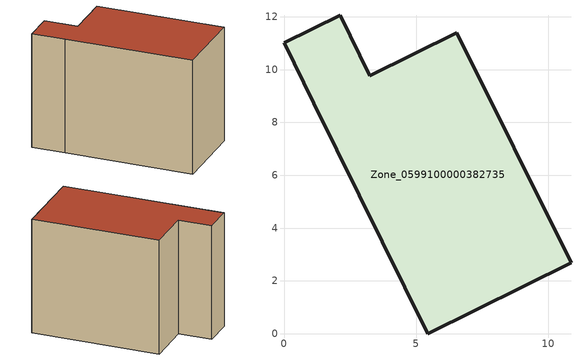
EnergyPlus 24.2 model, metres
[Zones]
Zone_0599100000382735
 floor ground (C_G): 10.87,2.69 5.45,0 1.12,8.73 0,11.02 2.12,12.06 3.24,9.76 6.55,11.4 z0
 wall outside (C_F): 3.24,9.76 2.12,12.06 0,11.02 1.12,8.73 5.45,0 10.87,2.69 6.55,11.4 3.24,9.76 z0:8.87
 roof outside (C_R): 10.87,2.69 6.55,11.4 3.24,9.76 2.12,12.06 0,11.02 1.12,8.73 5.45,0 z8.87
[BUILDING]
Pand.0599100000382735: North Axis=0; Terrain=City; Loads Convergence Tolerance Value=0.04; Temperature Convergence Tolerance Value=0.4; Solar Distribution=FullExterior; Maximum Number of Warmup Days=25; Minimum Number of Warmup Days=1
[Site:Location]
Rotterdam.The.Hague.AP_ZH_NLD Design_Conditions: Latitude=51.96; Longitude=4.45; Time Zone=1; Elevation=-4.5
[SITE:GROUNDTEMPERATURE:BUILDINGSURFACE]
18, 18, 18, 18, 18, 18, 18, 18, 18, 18, 18, 18
[MATERIAL] Thermal Absorptance=0.9; Solar Absorptance=0.7; Visible Absorptance=0.7
Name | Roughness | Thickness | Conductivity | Density | Specific Heat
G.TI.1992-2005 | MediumSmooth | 0.15 | 0.06 | 540 | 1210
F.TI.1992-2005 | Rough | 0.3 | 0.12 | 1920 | 840
R.TI.1992-2005 | MediumRough | 0.2 | 0.08 | 1500 | 1000
[CONSTRUCTION]
C_G: G.TI.1992-2005
C_F: F.TI.1992-2005
C_R: R.TI.1992-2005
[ZONE]
Zone_0599100000382735: Type=1; Multiplier=1; Ceiling Height=Autocalculate; Volume=Autocalculate; Floor Area=autocalculate; Part of Total Floor Area=Yes
[ZONEINFILTRATION:DESIGNFLOWRATE]
Infil_Zone_0599100000382735: Zone or ZoneList or Space or SpaceList=Zone_0599100000382735; Schedule=AlwaysOn; Design Flow Rate Calculation Method=Flow/Area; Flow Rate per Floor Area=0.0015; Constant Term Coefficient=1; Temperature Term Coefficient=0; Velocity Term Coefficient=0; Velocity Squared Term Coefficient=0
[HVACTEMPLATE:ZONE:IDEALLOADSAIRSYSTEM]
Zone_0599100000382735: Maximum Heating Supply Air Temperature=50; Minimum Cooling Supply Air Temperature=13; Maximum Heating Supply Air Humidity Ratio=0.0156; Minimum Cooling Supply Air Humidity Ratio=0.0077; Heating Limit=NoLimit; Cooling Limit=NoLimit; Dehumidification Control Type=ConstantSensibleHeatRatio; Cooling Sensible Heat Ratio=0.7; Dehumidification Setpoint=60; Humidification Control Type=None; Humidification Setpoint=30; Outdoor Air Method=None; Outdoor Air Flow Rate per Person=0.00944; Outdoor Air Flow Rate per Zone Floor Area=0; Outdoor Air Flow Rate per Zone=0; Demand Controlled Ventilation Type=None; Outdoor Air Economizer Type=NoEconomizer; Heat Recovery Type=None; Sensible Heat Recovery Effectiveness=0.7; Latent Heat Recovery Effectiveness=0.65
[ZONECONTROL:THERMOSTAT]
ThermostatControl_Zone_0599100000382735: Zone or ZoneList=Zone_0599100000382735; Control Type Schedule=DualSetpointControlType; Control 1=Thermostat_Zone_0599100000382735; Temperature Difference Between Cutout And Setpoint=0
[THERMOSTATSETPOINT:DUALSETPOINT]
Thermostat_Zone_0599100000382735: Heating Setpoint Temperature Schedule=HeatingSetpoint_Zone_0599100000382735; Cooling Setpoint Temperature Schedule=CoolingSetpoint_Zone_0599100000382735
[SCHEDULE:COMPACT]
HeatingSetpoint_Zone_0599100000382735: Through: 12/31, For: AllDays, Until: 24:00, 21
CoolingSetpoint_Zone_0599100000382735: Through: 12/31, For: AllDays, Until: 24:00, 24
DualSetpointControlType: Through: 12/31, For: AllDays, Until: 24:00, 4
AlwaysOn: Through: 12/31, For: AllDays, Until: 24:00, 1
